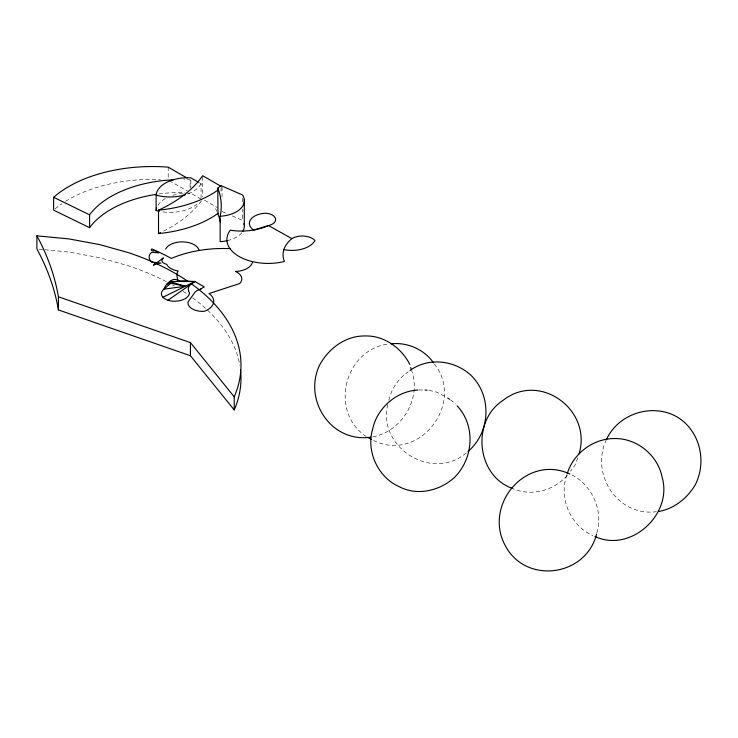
<?xml version="1.0" encoding="UTF-8"?>
<svg xmlns="http://www.w3.org/2000/svg" width="738" height="738" viewBox="0 0 738 738"><rect width="100%" height="100%" fill="white"/><g stroke="black" fill="none" stroke-linecap="round" stroke-linejoin="round"><path stroke-width="0.55" stroke-dasharray="3.69 2.77" d="M387.782 404.544C377.201 448.141 433.529 482.597 467.089 452.145M596.848 532.984C603.601 510.788 592.208 485.3 571.673 474.792M388.88 400.328C391.278 388.88 398.575 378.336 408.234 371.786M566.913 474.912C558.417 497.735 570.456 525.89 592.826 535.539M606.442 439.58C589.939 474.147 617.577 516.784 656.386 511.702M577.725 457.883L575.225 464.875L570.502 471.268M567.245 475.392C554.496 490.336 531.545 496.72 513.233 488.787M386.86 344.203C343.585 351.297 329.286 412.533 366.721 436.868M372.736 436.831C401.767 431.638 421.832 398.455 411.573 370.504M418.898 389.978L423.999 390.015M39.179 249.186L43.727 249.619M44.861 249.73L68.754 252.027L99.519 257.691L128.569 265.837A224.998 129.897 0 0 1 166.613 281.805M429.082 390.356L436.628 392.109L446.758 397.367M222.055 211.502L227.147 213.706M232.239 215.911L242.424 220.321L242.424 209.269M373.511 440.485C419.498 463.243 465.964 402.607 433.824 363.281M199.214 182.664L201.077 183.734L201.077 198.024M204.592 200.229L217.184 207.498M169.196 180.57L187.111 190.911M201.077 199.131L190.865 193.236A31.633 18.265 0 0 0 187.138 193.144M450.42 399.867L455.835 403.972M215.644 208.725L216.907 211.4M242.424 198.218L242.424 202.636M222.027 186.898L222.027 196.926M221.031 187.664L221.031 192.12M202.655 176.825L202.655 196.88M190.865 180.044L190.865 187.738M190.1 187.286L190.1 179.786A100.119 57.804 0 0 0 183.836 179.602M168.199 167.148L168.199 178.919M158.938 193.956A100.119 57.804 0 0 1 184.878 192.461M55.184 208.826A118.2 68.237 0 0 1 61.891 203.743M65.544 201.345A118.2 68.237 0 0 1 160.487 179.546M157.941 205.265A31.633 18.265 0 0 1 165.367 198.494M172.83 195.302A31.633 18.265 0 0 1 183.421 193.319M197.129 203.956A32.407 18.708 0 0 1 160.45 211.502M201.077 183.734A32.407 18.708 0 0 1 187.231 194.131M201.465 200.782A144.694 83.542 0 0 1 163.31 231.252M241.787 232.774A27.085 15.636 0 0 1 228.171 240.44M172.526 284.997A224.998 129.897 0 0 1 174.445 286.086M183.135 291.344A224.998 129.897 0 0 1 187.969 294.545M192.618 297.838A224.998 129.897 0 0 1 239.85 365.282"/><path stroke-width="1.11" d="M579.072 453.833C592.365 409.885 539.746 371.325 503.085 400.356C471.361 420.669 476.13 475.42 512.237 488.344M567.199 473.888C572.992 453.75 593.223 438.464 614.339 438.566C636.765 437.975 657.862 455.309 662.106 477.182C673.065 514.312 630.51 553.362 594.828 536.415M596.59 534.044C585.797 576.922 524.958 584.911 504.801 544.764C483.556 503.786 526.784 454.018 569.828 473.98M606.442 439.58C620.077 409.442 663.333 400.199 686.718 424.562C701.958 440.531 705.141 465.171 695.307 484.774C687.281 498.251 674.237 508.768 658.554 511.517M166.954 284.084L170.893 283.235L163.873 289.185L185.164 286.279L169.62 281.482L194.869 281.492L189.684 285.154A17.583 10.157 0 0 0 189.528 292.894A15.074 8.708 0 0 1 175.091 301.224A13.164 7.601 0 0 1 162.941 297.239A13.164 7.601 0 0 1 163.873 289.185A12.029 6.946 -60 0 1 166.954 284.084L169.62 281.482A12.029 6.946 -60 0 1 178.19 280.91L194.869 281.492L204.288 286.925L200.376 289.185A12.011 6.937 0 0 0 194.537 292.792L188.052 301.934A14.714 8.496 0 0 0 204.315 311.325A20.968 12.103 0 0 0 209.002 293.558L239.693 283.512A16.208 9.354 0 0 0 235.523 271.473A18.349 10.59 0 0 0 252.534 261.649M467.984 451.471C490.152 432.8 492.264 396.989 471.776 376.094C455.706 360.31 428.354 356.731 410.014 370.55M168.024 300.237L194.869 281.492L162.941 297.239M220.376 222.304A140.792 81.281 0 0 0 218.014 214.103L217.793 188.125L221.031 185.644L242.424 194.906A27.085 15.636 0 0 1 220.155 216.262L220.155 241.677A27.085 15.636 0 0 0 227.212 240.671M218.18 189.878L214.011 192.71A96.77 55.876 0 0 1 158.513 210.182L158.513 233.568A96.77 55.876 0 0 0 214.011 216.105L218.18 213.273M200.376 289.185L201.105 289.001M390.946 343.862C407.099 341.934 424.387 349.461 433.538 362.884M417.883 390.061C396.389 391.039 376.887 408.308 372.635 429.23C365.91 451.388 378.151 477.569 399.424 486.776C417.145 496.111 439.304 490.899 453.833 478.003C473.436 459.387 476.075 425.9 457.136 405.835M370.633 437.173C331.427 443.068 302.875 400.199 319.6 365.144C328.447 348.511 345.615 335.707 364.987 335.956C384.037 335.384 401.361 347.801 409.811 364.387M186.529 281.196L179.823 281.482L177.821 279.933A11.605 6.697 60 0 1 178.19 270.957A15.821 9.133 0 0 1 166.696 264.324A7.196 4.151 0 0 1 163.347 257.857L153.486 265.274L154.805 264.13L160.93 263.069L151.705 262.23A8.459 6.817 15.3 0 1 151.705 252.276L158.716 252.913L154.657 250.569A1.993 1.153 0 0 1 151.844 250.569A1.993 1.153 0 0 1 151.844 248.946A20.046 1.338 27.3 0 1 171.345 258.429A86.946 50.202 0 0 1 229.988 248.632M425.014 390.079L427.044 390.217M240.487 369.655A224.998 129.897 0 0 1 234.214 409.931L190.432 355.734L58.413 309.923A525.797 303.567 0 0 0 36.9 248.964L36.9 235.837L68.754 238.891L99.519 244.555L128.569 252.7A224.998 129.897 0 0 1 187.969 281.409M168.246 282.672L185.164 286.279M36.9 235.837A525.797 303.567 0 0 1 58.413 296.787L190.432 342.607L234.214 396.804L234.214 409.931M156.687 194.278A100.119 57.804 0 0 0 89.566 227.673L53.634 210.145L53.634 197.295L89.566 214.823A100.119 57.804 0 0 1 173.384 179.786M367.69 437.385L371.574 439.451M291.851 238.632L268.494 225.542A43.228 24.963 0 0 1 230.247 230.219A41.254 23.819 0 0 0 238.992 256.446A41.254 23.819 0 0 0 284.425 261.492A49.105 28.348 0 0 1 291.851 238.632A14.28 8.247 0 0 1 314.969 240.487A24.031 13.874 0 0 1 283.89 249.601M221.059 186.336L202.655 175.718A144.694 83.542 0 0 1 158.513 210.182M198.291 182.129L190.865 177.84A31.633 18.265 0 0 0 156.133 195.136L156.133 210.524A32.407 18.708 0 0 0 159.353 211.289M187.111 178.061L168.199 167.148A118.2 68.237 0 0 0 53.634 197.295M447.68 397.976L449.525 399.184M217.793 188.125L218.014 188.688A140.792 81.281 0 0 1 220.155 216.262M177.821 279.933L178.19 280.91M410.688 367.45L411.278 369.489M244.287 199.574L244.287 224.989M190.432 342.607L190.432 355.734M89.566 214.823L89.566 227.673M58.413 296.787L58.413 309.923M156.133 210.524A31.633 18.265 0 0 1 156.705 207.858M185.22 194.795A32.407 18.708 0 0 1 156.133 195.136M160.45 232.664A144.694 83.542 0 0 1 158.513 233.568M243.946 223.402A27.085 15.636 0 0 1 242.839 231.298M165.663 249.075A17.131 9.889 0 0 1 183.375 241.898A17.131 9.889 0 0 1 199.131 250.459M190.773 283.374A224.998 129.897 0 0 1 234.214 396.804M268.494 225.542L253.614 230.044A17.721 10.231 0 0 1 250.671 219.518A17.721 10.231 0 0 1 265.532 213.199A11.079 6.393 0 0 1 275.532 218.688A11.079 6.393 0 0 1 268.494 225.542"/></g></svg>
